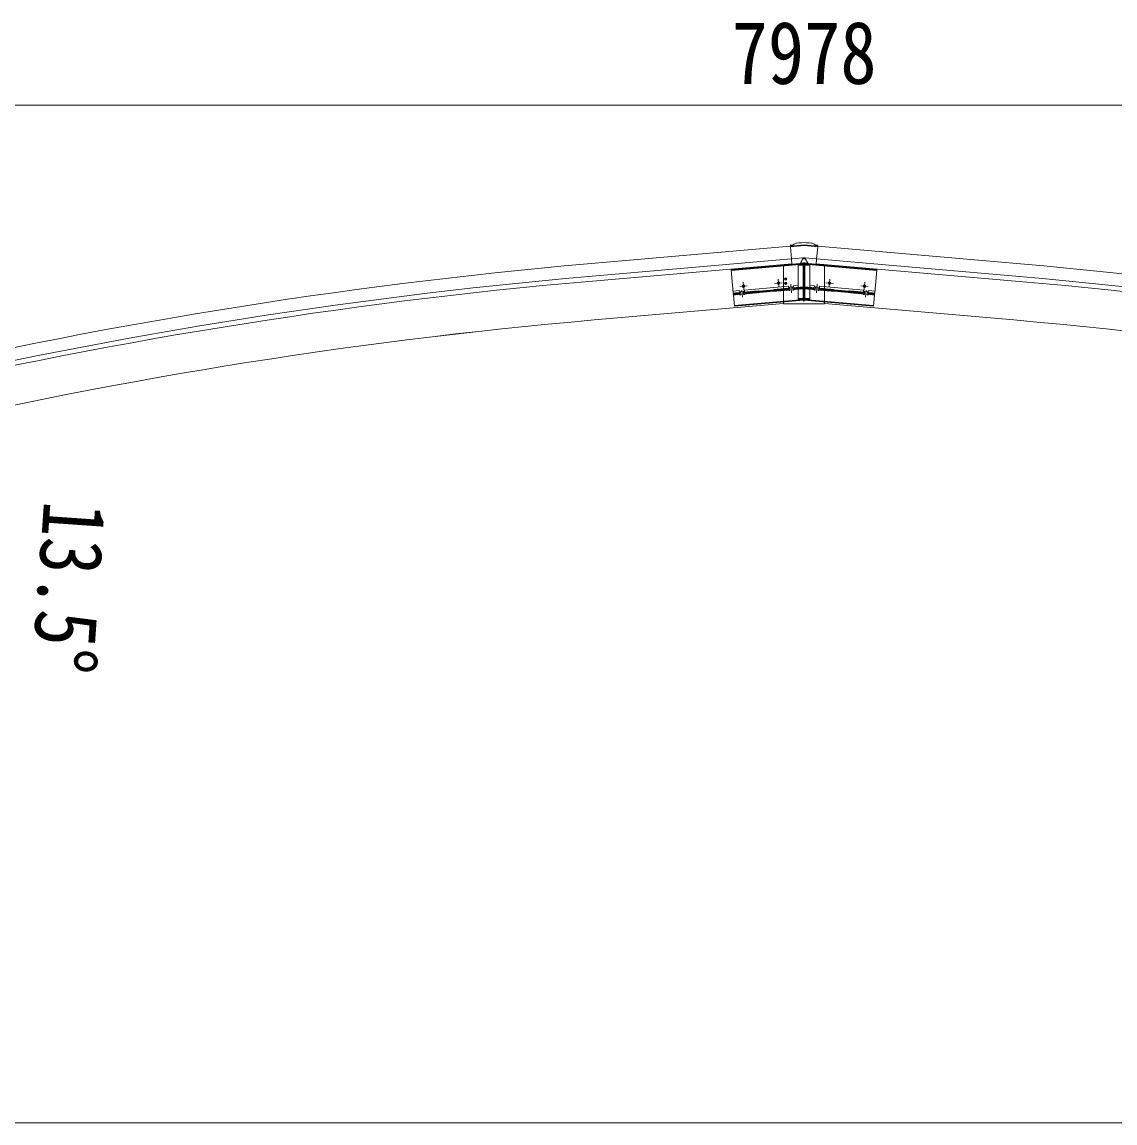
# Model space of a CAD drawing. Units: millimetres at full size; details may follow other scales. Extents: x -12578 to 12718, y -8779 to 8681.
# Drawn here: x -8912 to -5171, y -4935 to -1166 of the extents above; entities that cross this region are included whole.
import ezdxf
from ezdxf.enums import TextEntityAlignment as Align

# ---------------------------------------------------------------- set-up
doc = ezdxf.new("R2010")
doc.units = ezdxf.units.MM
doc.header["$LTSCALE"] = 45
for name, color, linetype, lineweight in [('0-0_0', 7, 'Continuous', 9), ('0-1_本体', 4, 'Continuous', 9), ('0-2_部品', 7, 'Continuous', 9), ('0-8_PARTS2', 2, 'Continuous', 9), ('0-A_寸法', 6, 'Continuous', 9)]:
    doc.layers.add(name, color=color, linetype=linetype, lineweight=lineweight)
doc.styles.add('ＭＳ ゴシック', font='')
doc.styles.get('ＭＳ ゴシック').set_extended_font_data('MS Gothic')

msp = doc.modelspace()

# ---------------------------------------------------------------- linework, layer by layer
at = {"layer": '0-0_0'}
msp.add_line((-10046.35, -4935.24), (-2424.35, -4935.24), dxfattribs=at)
at = {"layer": '0-1_本体'}
for p, q in [((-6976.87, -1994.32), (-6282.52, -1933.79)), ((-5493.84, -1994.32), (-6188.19, -1933.79)), ((-6973.12, -2037.33), (-6278.75, -1976.79)), ((-6971.66, -2054.1), (-6277.29, -1993.56)), ((-5499.05, -2054.1), (-6193.42, -1993.56)), ((-5497.58, -2037.33), (-6191.95, -1976.79)), ((-6305.72, -2129.45), (-6953.66, -2186.16)), ((-6164.99, -2129.45), (-5517.04, -2186.16))]:
    msp.add_line(p, q, dxfattribs=at)
for centre, radius, start, end in [((-5457.27, -19267.41), 17339.81, 95.02765, 103.43754), ((-7013.43, -19267.41), 17339.81, 76.56246, 84.97235), ((-5457.27, -19267.41), 17296.63, 95.0278, 103.43739), ((-5457.27, -19267.41), 17279.81, 95.0278, 103.43739), ((-7013.43, -19267.41), 17279.81, 76.56261, 84.9722), ((-7013.43, -19267.41), 17296.63, 76.56261, 84.9722), ((-5461.02, -19247.05), 17126.06, 95.00003, 103.5), ((-5461.01, -19247.03), 17126.06, 95.00003, 103.5), ((-7009.7, -19247.03), 17126.06, 76.5, 84.99997), ((-7009.69, -19247.05), 17126.06, 76.5, 84.99997)]:
    msp.add_arc(centre, radius, start, end, dxfattribs=at)
at = {"layer": '0-2_部品'}
for p, q in [((-6282.09, -1930.32), (-6274.78, -1929.68)), ((-6281.97, -1931.73), (-6282.09, -1930.32)), ((-6281.97, -1931.73), (-6281.93, -1932.15)), ((-6281.93, -1932.15), (-6281.67, -1935.14)), ((-6234.99, -1929.32), (-6281.82, -1933.42)), ((-6234.99, -1931.05), (-6281.67, -1935.14)), ((-6281.67, -1935.14), (-6281.61, -1935.82)), ((-6234.99, -1931.74), (-6281.61, -1935.82)), ((-6281.61, -1935.82), (-6278, -1977.08)), ((-6262.59, -1923.5), (-6266.75, -1925.9)), ((-6252.68, -1922.26), (-6260.95, -1922.98)), ((-6234.99, -1929.32), (-6188.16, -1933.42)), ((-6234.99, -1931.05), (-6188.31, -1935.14)), ((-6234.99, -1931.74), (-6188.36, -1935.82)), ((-6209.02, -1922.98), (-6217.3, -1922.26)), ((-6203.22, -1925.9), (-6207.38, -1923.5)), ((-6195.2, -1929.68), (-6187.88, -1930.32)), ((-6188.36, -1935.82), (-6191.98, -1977.08)), ((-6188.36, -1935.82), (-6188.31, -1935.14)), ((-6188.04, -1932.15), (-6188.31, -1935.14)), ((-6188.01, -1931.73), (-6188.04, -1932.15)), ((-6188.01, -1931.73), (-6187.88, -1930.32)), ((-6484.42, -2014.86), (-6235.33, -1993.07)), ((-6304.99, -1997.22), (-6276.48, -1994.47)), ((-6304.99, -2130.45), (-6304.99, -1997.22)), ((-6278, -1977.08), (-6238.65, -1973.64)), ((-6277.92, -1977.96), (-6278, -1977.08)), ((-6277.92, -1977.96), (-6276.37, -1995.7)), ((-6276.37, -1995.7), (-6249.97, -1993.39)), ((-6276.33, -1996.2), (-6276.37, -1995.7)), ((-6266.33, -1995.71), (-6249.69, -1994.26)), ((-6248.81, -1992.63), (-6240.1, -1976.46)), ((-6247.75, -1993.02), (-6238.76, -1977.46)), ((-6246.93, -1991.6), (-6234.99, -1990.45)), ((-6238.9, -1976.46), (-6240.1, -1976.46)), ((-6239.31, -1976.51), (-6238.76, -1977.46)), ((-6238.9, -1976.46), (-6238.73, -1974.53)), ((-6238.9, -1976.52), (-6238.9, -1976.46)), ((-6234.99, -1976.51), (-6238.9, -1976.52)), ((-6238.86, -1976.02), (-6234.99, -1976.01)), ((-6238.76, -1977.46), (-6231.21, -1977.46)), ((-6238.65, -1973.64), (-6238.73, -1974.53)), ((-6238.65, -1973.64), (-6238.64, -1973.47)), ((-6238.64, -1973.47), (-6234.99, -1973.79)), ((-5986.23, -2014.86), (-6235.33, -1993.07)), ((-6231.34, -1973.47), (-6234.99, -1973.79)), ((-6234.99, -1973.79), (-6234.99, -1976.01)), ((-6234.99, -1976.51), (-6234.99, -1976.01)), ((-6234.99, -1976.01), (-6231.11, -1976.02)), ((-6231.07, -1976.52), (-6234.99, -1976.51)), ((-6223.05, -1991.6), (-6234.99, -1990.45)), ((-6231.32, -1973.64), (-6231.34, -1973.47)), ((-6231.24, -1974.53), (-6231.32, -1973.64)), ((-6231.32, -1973.64), (-6191.98, -1977.08)), ((-6231.07, -1976.46), (-6231.24, -1974.53)), ((-6230.66, -1976.51), (-6231.21, -1977.46)), ((-6231.21, -1977.46), (-6222.23, -1993.02)), ((-6229.87, -1976.46), (-6231.07, -1976.46)), ((-6231.07, -1976.46), (-6231.07, -1976.52)), ((-6229.87, -1976.46), (-6221.16, -1992.63)), ((-6220.28, -1994.26), (-6203.64, -1995.71)), ((-6220.01, -1993.39), (-6193.6, -1995.7)), ((-6203.63, -1995.59), (-6203.64, -1995.71)), ((-6203.63, -1995.59), (-6193.67, -1996.46)), ((-6193.67, -1996.46), (-6193.65, -1996.2)), ((-6193.6, -1995.7), (-6193.65, -1996.2)), ((-6192.05, -1977.96), (-6193.6, -1995.7)), ((-6164.99, -1997.22), (-6193.5, -1994.47)), ((-6191.98, -1977.08), (-6192.05, -1977.96)), ((-6484.42, -2014.86), (-6477.4, -2095.05)), ((-6302.61, -1998.95), (-6302.41, -2001.24)), ((-6287.67, -1997.64), (-6287.47, -1999.94)), ((-6215.33, -1998.57), (-6255.33, -1998.57)), ((-6235.33, -1998.57), (-6235.33, -2073.87)), ((-6235.33, -1998.57), (-6235.33, -2073.87)), ((-6182.98, -1997.64), (-6183.18, -1999.94)), ((-6168.04, -1998.95), (-6168.24, -2001.24)), ((-5986.23, -2014.86), (-5993.25, -2095.05)), ((-6455.38, -2071.44), (-6429.47, -2069.18)), ((-6443.56, -2057.36), (-6441.29, -2083.26)), ((-6439.2, -2084.18), (-6288.78, -2071.02)), ((-6335.83, -2060.98), (-6309.93, -2058.72)), ((-6324.01, -2046.9), (-6321.75, -2072.8)), ((-6300.23, -2044.95), (-6299.12, -2044.93)), ((-6300.23, -2045.95), (-6299.12, -2045.97)), ((-6300.23, -2059.95), (-6299.12, -2059.93)), ((-6300.23, -2060.95), (-6299.12, -2060.97)), ((-6299.12, -2044.93), (-6298.61, -2044.83)), ((-6299.12, -2045.97), (-6298.61, -2046.07)), ((-6299.12, -2059.93), (-6298.61, -2059.83)), ((-6299.12, -2060.97), (-6298.61, -2061.07)), ((-6298.51, -2044.31), (-6298.61, -2044.83)), ((-6298.51, -2046.59), (-6298.61, -2046.07)), ((-6298.51, -2059.31), (-6298.61, -2059.83)), ((-6298.51, -2061.59), (-6298.61, -2061.07)), ((-6298.49, -2043.2), (-6298.51, -2044.31)), ((-6298.49, -2047.69), (-6298.51, -2046.59)), ((-6298.49, -2058.2), (-6298.51, -2059.31)), ((-6298.49, -2062.69), (-6298.51, -2061.59)), ((-6297.49, -2043.2), (-6297.47, -2044.31)), ((-6297.49, -2047.69), (-6297.47, -2046.59)), ((-6297.49, -2058.2), (-6297.47, -2059.31)), ((-6297.49, -2062.69), (-6297.47, -2061.59)), ((-6297.47, -2044.31), (-6297.37, -2044.83)), ((-6297.47, -2046.59), (-6297.37, -2046.07)), ((-6297.47, -2059.31), (-6297.37, -2059.83)), ((-6297.47, -2061.59), (-6297.37, -2061.07)), ((-6296.85, -2044.93), (-6297.37, -2044.83)), ((-6296.85, -2045.97), (-6297.37, -2046.07)), ((-6296.85, -2059.93), (-6297.37, -2059.83)), ((-6296.85, -2060.97), (-6297.37, -2061.07)), ((-6295.74, -2044.95), (-6296.85, -2044.93)), ((-6295.74, -2045.95), (-6296.85, -2045.97)), ((-6295.74, -2059.95), (-6296.85, -2059.93)), ((-6295.74, -2060.95), (-6296.85, -2060.97)), ((-6275.57, -2072.88), (-6283.54, -2073.57)), ((-6275.57, -2072.88), (-6283.54, -2073.57)), ((-6277.78, -2093.44), (-6280.4, -2063.56)), ((-6270.85, -2069.45), (-6255.63, -2068.12)), ((-6255.63, -2077.93), (-6255.63, -2068.12)), ((-6199.8, -2069.45), (-6215.03, -2068.12)), ((-6215.03, -2077.93), (-6215.03, -2068.12)), ((-6195.08, -2072.88), (-6187.12, -2073.57)), ((-6195.08, -2072.88), (-6187.12, -2073.57)), ((-6192.87, -2093.44), (-6190.25, -2063.56)), ((-6031.45, -2084.18), (-6181.87, -2071.02)), ((-6134.82, -2060.98), (-6160.72, -2058.72)), ((-6146.64, -2046.9), (-6148.9, -2072.8)), ((-6015.28, -2071.44), (-6041.18, -2069.18)), ((-6027.09, -2057.36), (-6029.36, -2083.26)), ((-6478.06, -2087.58), (-6457.14, -2085.75)), ((-6478.06, -2087.58), (-6473.52, -2139.38)), ((-6477.4, -2095.05), (-6452.5, -2092.87)), ((-6477.2, -2097.34), (-6456.28, -2095.51)), ((-6477, -2099.63), (-6456.08, -2097.8)), ((-6452.85, -2100.28), (-6454.84, -2100.46)), ((-6452.5, -2092.87), (-6452.8, -2089.39)), ((-6452.8, -2089.39), (-6451.94, -2099.2)), ((-6443.92, -2087.61), (-6451.89, -2088.3)), ((-6443.92, -2087.61), (-6451.89, -2088.3)), ((-6448.27, -2083.84), (-6446.14, -2108.17)), ((-6442.84, -2088.51), (-6442.53, -2092)), ((-6442.84, -2088.51), (-6441.98, -2098.33)), ((-6442.53, -2092), (-6284.14, -2078.14)), ((-6440.9, -2099.24), (-6438.91, -2099.06)), ((-6438.35, -2093.94), (-6287.92, -2080.78)), ((-6438.15, -2096.24), (-6287.72, -2083.07)), ((-6284.5, -2085.55), (-6286.49, -2085.73)), ((-6284.45, -2074.66), (-6284.14, -2078.14)), ((-6283.59, -2084.47), (-6284.45, -2074.66)), ((-6274.48, -2073.79), (-6274.18, -2077.27)), ((-6274.48, -2073.79), (-6273.62, -2083.6)), ((-6274.18, -2077.27), (-6235.33, -2073.87)), ((-6272.54, -2084.51), (-6270.55, -2084.33)), ((-6269.99, -2079.21), (-6235.33, -2076.18)), ((-6269.79, -2081.51), (-6235.35, -2078.49)), ((-6196.47, -2077.27), (-6235.33, -2073.87)), ((-6235.33, -2076.18), (-6235.33, -2118.54)), ((-6200.66, -2079.21), (-6235.33, -2076.18)), ((-6235.33, -2076.18), (-6235.33, -2118.54)), ((-6200.86, -2081.51), (-6235.3, -2078.49)), ((-6198.11, -2084.51), (-6200.1, -2084.33)), ((-6196.17, -2073.79), (-6197.03, -2083.6)), ((-6196.17, -2073.79), (-6196.47, -2077.27)), ((-6187.06, -2084.47), (-6186.21, -2074.66)), ((-6186.21, -2074.66), (-6186.51, -2078.14)), ((-6028.12, -2092), (-6186.51, -2078.14)), ((-6186.16, -2085.55), (-6184.16, -2085.73)), ((-6032.5, -2096.24), (-6182.93, -2083.07)), ((-6032.3, -2093.94), (-6182.73, -2080.78)), ((-6029.75, -2099.24), (-6031.75, -2099.06)), ((-6027.81, -2088.51), (-6028.67, -2098.33)), ((-6027.81, -2088.51), (-6028.12, -2092)), ((-6026.73, -2087.61), (-6018.76, -2088.3)), ((-6026.73, -2087.61), (-6018.76, -2088.3)), ((-6022.38, -2083.84), (-6024.51, -2108.17)), ((-6017.85, -2089.39), (-6018.71, -2099.2)), ((-6018.15, -2092.87), (-6017.85, -2089.39)), ((-5993.25, -2095.05), (-6018.15, -2092.87)), ((-6017.8, -2100.28), (-6015.81, -2100.46)), ((-5993.65, -2099.63), (-6014.57, -2097.8)), ((-5993.45, -2097.34), (-6014.37, -2095.51)), ((-5992.6, -2087.58), (-6013.52, -2085.75)), ((-5992.6, -2087.58), (-5997.13, -2139.38)), ((-6473.72, -2137.09), (-6235.53, -2116.25)), ((-6473.52, -2139.38), (-6235.33, -2118.54)), ((-6215.33, -2113.27), (-6255.33, -2113.27)), ((-6235.33, -2118.54), (-6235.53, -2116.25)), ((-6235.33, -2118.54), (-6235.13, -2116.25)), ((-5997.13, -2139.38), (-6235.33, -2118.54)), ((-5996.93, -2137.09), (-6235.13, -2116.25))]:
    msp.add_line(p, q, dxfattribs=at)
for points in [[(-6274.78, -1929.68), (-6268.95, -1926.32), (-6266.75, -1925.9)], [(-6203.22, -1925.9), (-6201.02, -1926.32), (-6195.2, -1929.68)], [(-6484.22, -2017.15), (-6287.47, -1999.94), (-6239.59, -1995.75)], [(-6304.99, -2130.45), (-6164.99, -2130.45), (-6164.99, -1997.22)], [(-6266.33, -1995.71), (-6266.34, -1995.59), (-6276.3, -1996.46), (-6276.33, -1996.2)], [(-6239.59, -1995.75), (-6235.33, -1995.37), (-6235.33, -1993.07)], [(-6231.06, -1995.75), (-6235.33, -1995.37), (-6235.33, -1993.07)], [(-5986.43, -2017.15), (-6183.18, -1999.94), (-6231.06, -1995.75)], [(-6215.33, -1998.57), (-6215.33, -2115.57), (-6255.33, -2115.57), (-6255.33, -1998.57)], [(-6288.78, -2071.02), (-6288.12, -2078.49), (-6287.57, -2084.82)], [(-6270.85, -2069.45), (-6270.19, -2076.92), (-6269.64, -2083.25)], [(-6199.8, -2069.45), (-6200.46, -2076.92), (-6201.01, -2083.25)], [(-6181.87, -2071.02), (-6182.53, -2078.49), (-6183.08, -2084.82)], [(-6457.14, -2085.75), (-6456.48, -2093.22), (-6455.93, -2099.55)], [(-6439.2, -2084.18), (-6438.55, -2091.65), (-6438, -2097.98)], [(-6031.45, -2084.18), (-6032.1, -2091.65), (-6032.65, -2097.98)], [(-6013.52, -2085.75), (-6014.17, -2093.22), (-6014.72, -2099.55)]]:
    msp.add_lwpolyline(points, dxfattribs=at)
for centre, radius in [((-6442.42, -2070.32), 4.5), ((-6442.42, -2070.32), 4), ((-6442.42, -2070.32), 3.5), ((-6322.88, -2059.86), 4.5), ((-6322.88, -2059.86), 4), ((-6322.88, -2059.86), 3.5), ((-6297.99, -2045.45), 4), ((-6297.99, -2060.45), 4), ((-6147.77, -2059.86), 4.5), ((-6147.77, -2059.86), 4), ((-6147.77, -2059.86), 3.5), ((-6028.23, -2070.32), 4.5), ((-6028.23, -2070.32), 4), ((-6028.23, -2070.32), 3.5), ((-6460.27, -2095.86), 3), ((-6390.53, -2089.76), 3), ((-6291.91, -2081.13), 3), ((-6239.11, -2076.51), 3), ((-6231.54, -2076.51), 3), ((-6178.74, -2081.13), 3), ((-6080.12, -2089.76), 3), ((-6010.39, -2095.86), 3), ((-6235.33, -2115.57), 3), ((-6235.33, -2118.57), 3)]:
    msp.add_circle(centre, radius, dxfattribs=at)
for centre, radius, start, end in [((-6234.99, -2124.47), 202.99, 85, 95), ((-6260.6, -1926.95), 3.99, 95, 120), ((-6209.37, -1926.95), 3.99, 60, 85), ((-6235.33, -1993.07), 5, 185.00001, 270), ((-6235.37, -1993.07), 3, 355, 185), ((-6235.33, -1993.07), 5, 270, 354.99999), ((-6235.33, -2001.57), 3, 330, 210), ((-6235.33, -2004.57), 3, 330, 210), ((-6235.33, -2007.57), 3, 330, 210), ((-6235.33, -2010.57), 3, 330, 210), ((-6235.33, -2013.57), 3, 330, 210), ((-6235.33, -2016.57), 3, 330, 210), ((-6235.33, -2019.57), 3, 330, 210), ((-6235.33, -2022.57), 3, 330, 210), ((-6235.33, -2025.57), 3, 330, 210), ((-6235.33, -2028.57), 3, 330, 210), ((-6235.33, -2031.57), 3, 330, 210), ((-6235.33, -2034.57), 3, 330, 210), ((-6235.33, -2037.57), 3, 330, 210), ((-6297.99, -2045.45), 2.3, 167.44414, 192.55586), ((-6297.99, -2060.45), 2.3, 167.44414, 192.55586), ((-6297.99, -2045.45), 2.3, 77.44414, 102.55586), ((-6297.99, -2045.45), 2.3, 257.44414, 282.55586), ((-6297.99, -2060.45), 2.3, 77.44414, 102.55586), ((-6297.99, -2060.45), 2.3, 257.44414, 282.55586), ((-6297.99, -2045.45), 2.3, 347.44414, 12.55586), ((-6297.99, -2060.45), 2.3, 347.44414, 12.55586), ((-6275.48, -2073.87), 1, 5, 95), ((-6275.48, -2073.87), 1, 5, 95), ((-6235.33, -2040.57), 3, 330, 210), ((-6235.33, -2043.57), 3, 330, 210), ((-6235.33, -2046.57), 3, 330, 210), ((-6235.33, -2049.57), 3, 330, 210), ((-6235.33, -2052.57), 3, 330, 210), ((-6235.33, -2055.57), 3, 330, 210), ((-6235.33, -2058.57), 3, 330, 210), ((-6235.33, -2061.57), 3, 330, 210), ((-6235.33, -2064.57), 3, 330, 210), ((-6235.33, -2067.57), 3, 330, 210), ((-6235.33, -2070.57), 3, 330, 210), ((-6235.33, -2073.57), 3, 330, 210), ((-6195.17, -2073.87), 1, 85, 175), ((-6195.17, -2073.87), 1, 85, 175), ((-6474.21, -2097.08), 3, 75.52878, 294.47122), ((-6472.22, -2096.91), 3, 65, 305), ((-6469.23, -2096.65), 3, 65, 305), ((-6466.24, -2096.38), 3, 65, 305), ((-6463.25, -2096.12), 3, 65, 305), ((-6454.93, -2099.46), 1, 185, 274.99999), ((-6452.94, -2099.29), 1, 274.99999, 5), ((-6451.81, -2089.3), 1, 95, 185), ((-6451.81, -2089.3), 1, 95, 185), ((-6443.84, -2088.6), 1, 5, 95), ((-6443.84, -2088.6), 1, 5, 95), ((-6440.99, -2098.24), 1, 185, 275), ((-6438.99, -2098.07), 1, 275, 5), ((-6434.36, -2093.6), 3, 75.52878, 294.47122), ((-6432.37, -2093.42), 3, 65, 305), ((-6429.38, -2093.16), 3, 65, 305), ((-6426.4, -2092.9), 3, 65, 305), ((-6423.41, -2092.64), 3, 65, 305), ((-6420.42, -2092.38), 3, 65, 305), ((-6417.43, -2092.11), 3, 65, 305), ((-6414.44, -2091.85), 3, 65, 305), ((-6411.45, -2091.59), 3, 65, 305), ((-6408.46, -2091.33), 3, 65, 305), ((-6405.48, -2091.07), 3, 65, 305), ((-6402.49, -2090.81), 3, 65, 305), ((-6399.5, -2090.54), 3, 65, 305), ((-6396.51, -2090.28), 3, 65, 305), ((-6396.51, -2090.28), 3, 65, 305), ((-6393.52, -2090.02), 3, 65, 305), ((-6335.74, -2084.97), 3, 75.52878, 294.47122), ((-6333.75, -2084.79), 3, 65, 305), ((-6335.74, -2084.97), 3, 304.92641, 305), ((-6330.76, -2084.53), 3, 65, 305), ((-6327.77, -2084.27), 3, 65, 305), ((-6329.76, -2084.44), 3, 304.92643, 305), ((-6324.78, -2084.01), 3, 65, 305), ((-6321.79, -2083.75), 3, 65, 305), ((-6318.81, -2083.49), 3, 65, 305), ((-6315.82, -2083.22), 3, 65, 305), ((-6312.83, -2082.96), 3, 65, 305), ((-6309.84, -2082.7), 3, 65, 305), ((-6306.85, -2082.44), 3, 65, 305), ((-6303.86, -2082.18), 3, 65, 305), ((-6300.87, -2081.92), 3, 65, 305), ((-6297.89, -2081.65), 3, 65, 305), ((-6297.89, -2081.65), 3, 65, 305), ((-6294.9, -2081.39), 3, 65, 305), ((-6286.58, -2084.73), 1, 185, 274.99998), ((-6284.58, -2084.56), 1, 274.99998, 5), ((-6283.45, -2074.57), 1, 95, 185), ((-6283.45, -2074.57), 1, 95, 185), ((-6272.63, -2083.51), 1, 185, 275), ((-6270.64, -2083.34), 1, 275, 5), ((-6266.01, -2078.87), 3, 65, 305), ((-6263.02, -2078.6), 3, 65, 305), ((-6260.03, -2078.34), 3, 65, 305), ((-6257.04, -2078.08), 3, 65, 305), ((-6254.05, -2077.82), 3, 65, 305), ((-6251.07, -2077.56), 3, 65, 305), ((-6248.08, -2077.3), 3, 65, 305), ((-6245.09, -2077.04), 3, 65, 305), ((-6242.1, -2076.77), 3, 65, 305), ((-6235.33, -2076.57), 3, 330, 210), ((-6235.33, -2079.57), 3, 330, 210), ((-6235.33, -2082.57), 3, 330, 210), ((-6235.33, -2085.57), 3, 330, 210), ((-6235.33, -2088.57), 3, 330, 210), ((-6235.33, -2091.57), 3, 330, 210), ((-6235.33, -2094.57), 3, 330, 210), ((-6235.33, -2097.57), 3, 330, 210), ((-6235.33, -2100.57), 3, 330, 210), ((-6235.33, -2103.57), 3, 330, 210), ((-6235.33, -2106.57), 3, 330, 210), ((-6235.33, -2109.57), 3, 330, 210), ((-6235.33, -2112.57), 3, 330, 210), ((-6228.55, -2076.77), 3, 235, 115), ((-6225.56, -2077.04), 3, 235, 115), ((-6222.57, -2077.3), 3, 235, 115), ((-6219.59, -2077.56), 3, 235, 115), ((-6216.6, -2077.82), 3, 235, 115), ((-6213.61, -2078.08), 3, 235, 115), ((-6210.62, -2078.34), 3, 235, 115), ((-6207.63, -2078.6), 3, 235, 115), ((-6204.64, -2078.87), 3, 235, 115), ((-6200.02, -2083.34), 1, 175, 265), ((-6198.02, -2083.51), 1, 265, 355), ((-6187.2, -2074.57), 1, 355, 85), ((-6187.2, -2074.57), 1, 355, 85), ((-6186.07, -2084.56), 1, 175, 265.00002), ((-6184.08, -2084.73), 1, 265.00002, 355), ((-6175.75, -2081.39), 3, 235, 115), ((-6172.76, -2081.65), 3, 235, 115), ((-6172.76, -2081.65), 3, 235, 115), ((-6169.78, -2081.92), 3, 235, 115), ((-6166.79, -2082.18), 3, 235, 115), ((-6163.8, -2082.44), 3, 235, 115), ((-6160.81, -2082.7), 3, 235, 115), ((-6157.82, -2082.96), 3, 235, 115), ((-6154.83, -2083.22), 3, 235, 115), ((-6151.84, -2083.49), 3, 235, 115), ((-6148.86, -2083.75), 3, 235, 115), ((-6145.87, -2084.01), 3, 235, 115), ((-6142.88, -2084.27), 3, 235, 115), ((-6140.89, -2084.44), 3, 235, 235.07357), ((-6139.89, -2084.53), 3, 235, 115), ((-6136.9, -2084.79), 3, 235, 115), ((-6134.91, -2084.97), 3, 235, 235.07359), ((-6134.91, -2084.97), 3, 245.52878, 104.47122), ((-6077.13, -2090.02), 3, 235, 115), ((-6074.14, -2090.28), 3, 235, 115), ((-6074.14, -2090.28), 3, 235, 115), ((-6071.15, -2090.54), 3, 235, 115), ((-6068.16, -2090.81), 3, 235, 115), ((-6065.18, -2091.07), 3, 235, 115), ((-6062.19, -2091.33), 3, 235, 115), ((-6059.2, -2091.59), 3, 235, 115), ((-6056.21, -2091.85), 3, 235, 115), ((-6053.22, -2092.11), 3, 235, 115), ((-6050.23, -2092.38), 3, 235, 115), ((-6047.24, -2092.64), 3, 235, 115), ((-6044.26, -2092.9), 3, 235, 115), ((-6041.27, -2093.16), 3, 235, 115), ((-6038.28, -2093.42), 3, 235, 115), ((-6036.29, -2093.6), 3, 245.52878, 104.47122), ((-6031.66, -2098.07), 1, 175, 265), ((-6029.67, -2098.24), 1, 265, 355), ((-6026.81, -2088.6), 1, 85, 175), ((-6026.81, -2088.6), 1, 85, 175), ((-6018.85, -2089.3), 1, 355, 85), ((-6018.85, -2089.3), 1, 355, 85), ((-6017.71, -2099.29), 1, 175, 265.00001), ((-6015.72, -2099.46), 1, 265.00001, 355), ((-6007.4, -2096.12), 3, 235, 115), ((-6004.41, -2096.38), 3, 235, 115), ((-6001.42, -2096.65), 3, 235, 115), ((-5998.43, -2096.91), 3, 235, 115), ((-5996.44, -2097.08), 3, 245.52878, 104.47122)]:
    msp.add_arc(centre, radius, start, end, dxfattribs=at)
for centre, major_axis, ratio, start_param, end_param in [((-6250.13, -1991.85), (-0.53, 1.47), 0.958259, 2.8941775, 3.8521671), ((-6249.91, -1991.76), (-1.35, 2.11), 0.997631, 2.6625978, 3.6205875), ((-6240.45, -1976.53), (1.15, 0.02), 0.060825, 0.0337838, 1.2585957), ((-6229.52, -1976.53), (1.15, -0.02), 0.060825, 1.8829969, 3.1078089), ((-6220.06, -1991.76), (1.35, 2.11), 0.997631, 2.6625978, 3.6205875), ((-6219.84, -1991.85), (0.53, 1.47), 0.958259, 2.4310182, 3.3890078)]:
    msp.add_ellipse(centre, major_axis=major_axis, ratio=ratio, start_param=start_param, end_param=end_param, dxfattribs=at)
at = {"layer": '0-8_PARTS2'}
for p, q in [((-6429.47, -2069.18), (-6455.38, -2071.44)), ((-6443.56, -2057.36), (-6441.29, -2083.26)), ((-6309.93, -2058.72), (-6335.83, -2060.98)), ((-6324.01, -2046.9), (-6321.75, -2072.8)), ((-6160.72, -2058.72), (-6134.82, -2060.98)), ((-6146.64, -2046.9), (-6148.9, -2072.8)), ((-6041.18, -2069.18), (-6015.28, -2071.44)), ((-6027.09, -2057.36), (-6029.36, -2083.26))]:
    msp.add_line(p, q, dxfattribs=at)
at = {"layer": '0-A_寸法'}
msp.add_line((-2246.34, -1451.34), (-10224.37, -1451.34), dxfattribs=at)

# ---------------------------------------------------------------- texts
at = {"layer": '0-A_寸法', "color": 7, "style": 'ＭＳ ゴシック', "width": 0.85}
msp.add_text('7978', height=214.4, dxfattribs=at).set_placement((-6482.85, -1442.34), align=Align.BOTTOM_LEFT)
msp.add_text('13.5°', height=214.4, rotation=265.965, dxfattribs=at).set_placement((-8900.38, -2797.71), align=Align.BOTTOM_LEFT)

doc.saveas('drawing.dxf')
